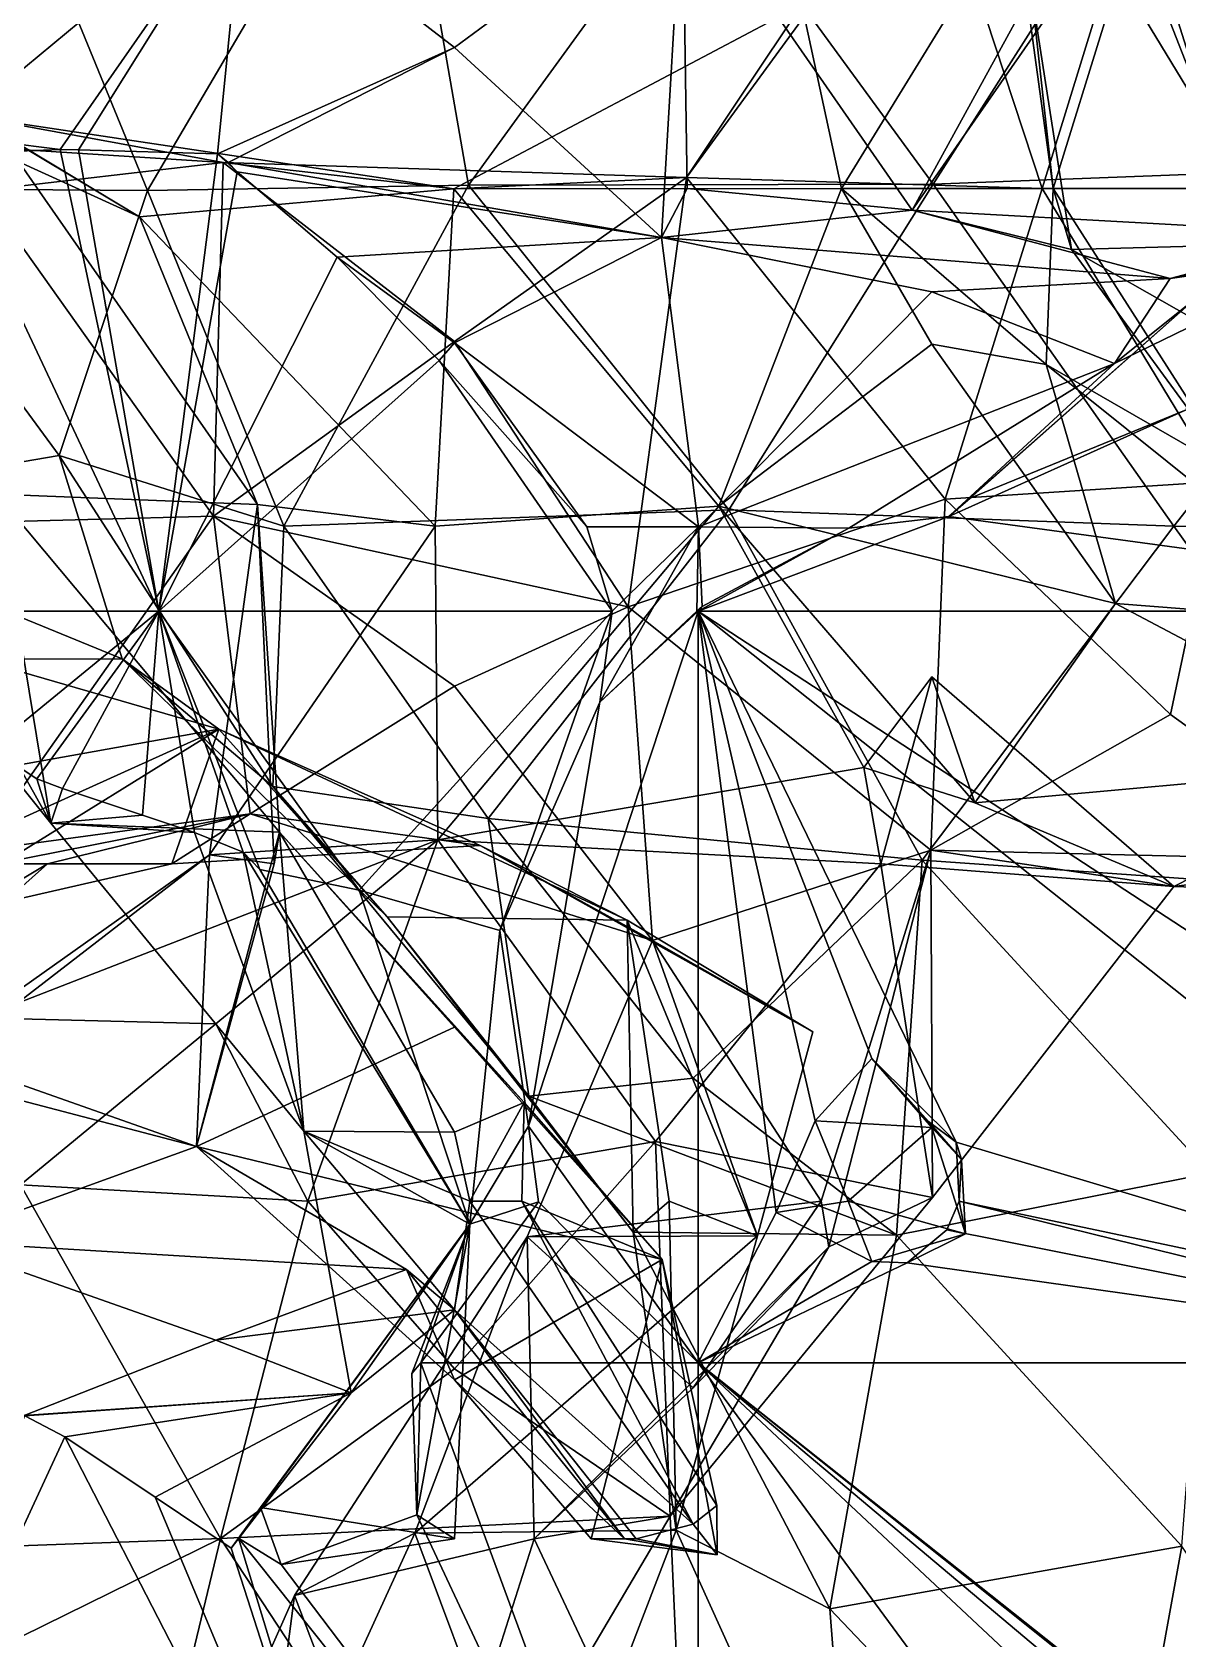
# Model space of a CAD drawing. Extents: x 290034 to 295698, y 4553723 to 4561693.
# Drawn here: x 291384.8 to 291445.3, y 4554215.5 to 4554300.3 of the extents above; entities that cross this region are included whole.
import ezdxf

# ---------------------------------------------------------------- set-up
doc = ezdxf.new("R2010")
doc.units = 0
doc.layers.add('Au_ppm_Pref_-_0_2', color=7, linetype='CONTINUOUS')

msp = doc.modelspace()

# ---------------------------------------------------------------- linework, layer by layer
at = {"layer": 'Au_ppm_Pref_-_0_2'}
for points in [[(291390.932, 4554291.958, 1762.1), (291404.043, 4554314.269, 1761.058), (291384.594, 4554307.425, 1765.147)], [(291407.88, 4554292.241, 1758.347), (291404.043, 4554314.269, 1761.058), (291390.932, 4554291.958, 1762.1)], [(291420.117, 4554309.113, 1758.231), (291404.043, 4554314.269, 1761.058), (291407.88, 4554292.241, 1758.347)], [(291425.48, 4554301.764, 1805.555), (291432.192, 4554310.189, 1799.51), (291419.387, 4554292.642, 1798.989)], [(291419.387, 4554292.642, 1798.989), (291432.192, 4554310.189, 1799.51), (291438.159, 4554292.065, 1796.42)], [(291420.117, 4554309.113, 1758.231), (291432.41, 4554292.291, 1756.925), (291443.861, 4554310.285, 1757.916)], [(291443.79, 4554310.351, 1793.534), (291438.159, 4554292.065, 1796.42), (291432.192, 4554310.189, 1799.51)], [(291432.41, 4554292.291, 1756.925), (291460.144, 4554293.353, 1757.284), (291443.861, 4554310.285, 1757.916)], [(291436.7, 4554306.928, 1810.331), (291438.738, 4554292.065, 1817.62), (291444.487, 4554310.605, 1817.485)], [(291438.738, 4554292.065, 1817.62), (291437.604, 4554302.436, 1823.373), (291444.487, 4554310.605, 1817.485)], [(291443.79, 4554310.351, 1793.534), (291449.003, 4554292.065, 1792.235), (291438.159, 4554292.065, 1796.42)], [(291438.209, 4554309.883, 1847.13), (291441.559, 4554309.448, 1848.672), (291447.136, 4554295.175, 1847.13)], [(291447.136, 4554295.175, 1847.13), (291442.931, 4554308.514, 1841.174), (291438.209, 4554309.883, 1847.13)], [(291449.003, 4554292.065, 1792.235), (291443.79, 4554310.351, 1793.534), (291450.421, 4554306.478, 1787.737)], [(291460.144, 4554293.353, 1757.284), (291467.978, 4554306.956, 1760.033), (291443.861, 4554310.285, 1757.916)], [(291396.033, 4554308.084, 1828.503), (291380.133, 4554294.897, 1829.65), (291380.877, 4554309.527, 1823.494)], [(291420.117, 4554309.113, 1758.231), (291407.88, 4554292.241, 1758.347), (291432.41, 4554292.291, 1756.925)], [(291441.559, 4554309.448, 1848.672), (291448.084, 4554304.713, 1850.496), (291447.136, 4554295.175, 1847.13)], [(291419.178, 4554308.39, 1828.201), (291407.14, 4554299.517, 1831.796), (291396.033, 4554308.084, 1828.503)], [(291418.059, 4554289.484, 1834.367), (291407.14, 4554299.517, 1831.796), (291419.178, 4554308.39, 1828.201)], [(291418.059, 4554289.484, 1834.367), (291419.178, 4554308.39, 1828.201), (291419.422, 4554292.065, 1829.312)], [(291419.178, 4554308.39, 1828.201), (291443.854, 4554308.958, 1829.692), (291431.306, 4554290.93, 1828.427)], [(291431.306, 4554290.93, 1828.427), (291419.422, 4554292.065, 1829.312), (291419.178, 4554308.39, 1828.201)], [(291431.306, 4554290.93, 1828.427), (291443.854, 4554308.958, 1829.692), (291437.604, 4554302.436, 1823.373)], [(291458.661, 4554290.939, 1841.294), (291442.931, 4554308.514, 1841.174), (291447.136, 4554295.175, 1847.13)], [(291458.661, 4554290.939, 1841.294), (291457.536, 4554306.418, 1836.406), (291442.931, 4554308.514, 1841.174)], [(291375.897, 4554292.065, 1767.069), (291390.932, 4554291.958, 1762.1), (291384.594, 4554307.425, 1765.147)], [(291396.033, 4554308.084, 1828.503), (291386.314, 4554294.135, 1832.128), (291380.133, 4554294.897, 1829.65)], [(291396.033, 4554308.084, 1828.503), (291387.291, 4554294.107, 1832.474), (291386.314, 4554294.135, 1832.128)], [(291396.033, 4554308.084, 1828.503), (291394.617, 4554293.901, 1835.066), (291387.291, 4554294.107, 1832.474)], [(291394.617, 4554293.901, 1835.066), (291396.033, 4554308.084, 1828.503), (291407.14, 4554299.517, 1831.796)], [(291427.574, 4554292.065, 1810.148), (291436.7, 4554306.928, 1810.331), (291425.48, 4554301.764, 1805.555)], [(291427.574, 4554292.065, 1810.148), (291438.738, 4554292.065, 1817.62), (291436.7, 4554306.928, 1810.331)], [(291431.306, 4554290.93, 1828.427), (291437.604, 4554302.436, 1823.373), (291439.716, 4554288.852, 1823.78)], [(291439.716, 4554288.852, 1823.78), (291437.604, 4554302.436, 1823.373), (291438.738, 4554292.065, 1817.62)], [(291407.104, 4554292.055, 1805.621), (291427.574, 4554292.065, 1810.148), (291425.48, 4554301.764, 1805.555)], [(291407.104, 4554292.055, 1805.621), (291425.48, 4554301.764, 1805.555), (291419.387, 4554292.642, 1798.989)], [(291384.131, 4554293.484, 1817.533), (291390.512, 4554290.57, 1811.197), (291374.925, 4554299.96, 1811.494)], [(291374.925, 4554299.96, 1811.494), (291390.512, 4554290.57, 1811.197), (291381.645, 4554295.861, 1805.442)], [(291395.186, 4554293.449, 1835.24), (291394.617, 4554293.901, 1835.066), (291407.14, 4554299.517, 1831.796)], [(291418.059, 4554289.484, 1834.367), (291395.186, 4554293.449, 1835.24), (291407.14, 4554299.517, 1831.796)], [(291381.645, 4554295.861, 1805.442), (291394.922, 4554293.441, 1799.319), (291369.308, 4554295.073, 1799.935)], [(291381.645, 4554295.861, 1805.442), (291390.512, 4554290.57, 1811.197), (291407.104, 4554292.055, 1805.621)], [(291381.645, 4554295.861, 1805.442), (291407.104, 4554292.055, 1805.621), (291394.922, 4554293.441, 1799.319)], [(291394.922, 4554293.441, 1799.319), (291382.183, 4554291.969, 1793.165), (291369.308, 4554295.073, 1799.935)], [(291386.314, 4554294.135, 1832.128), (291380.181, 4554293.874, 1829.932), (291380.133, 4554294.897, 1829.65)], [(291391.526, 4554269.763, 1832.474), (291379.542, 4554269.763, 1828.214), (291380.181, 4554293.874, 1829.932)], [(291391.526, 4554269.763, 1832.474), (291380.181, 4554293.874, 1829.932), (291386.314, 4554294.135, 1832.128)], [(291387.291, 4554294.107, 1832.474), (291391.526, 4554269.763, 1832.474), (291386.314, 4554294.135, 1832.128)], [(291394.617, 4554293.901, 1835.066), (291391.526, 4554269.763, 1832.474), (291387.291, 4554294.107, 1832.474)], [(291395.655, 4554292.948, 1835.376), (291391.526, 4554269.763, 1832.474), (291394.617, 4554293.901, 1835.066)], [(291395.186, 4554293.449, 1835.24), (291395.655, 4554292.948, 1835.376), (291394.617, 4554293.901, 1835.066)], [(291394.922, 4554293.441, 1799.319), (291394.415, 4554274.772, 1793.363), (291382.183, 4554291.969, 1793.165)], [(291396.741, 4554275.394, 1816.991), (291384.131, 4554293.484, 1817.533), (291382.961, 4554275.932, 1823.873)], [(291396.741, 4554275.394, 1816.991), (291390.512, 4554290.57, 1811.197), (291384.131, 4554293.484, 1817.533)], [(291400.938, 4554288.452, 1836.976), (291391.526, 4554269.763, 1832.474), (291395.655, 4554292.948, 1835.376)], [(291407.14, 4554283.992, 1796.367), (291394.415, 4554274.772, 1793.363), (291394.922, 4554293.441, 1799.319)], [(291407.104, 4554292.055, 1805.621), (291419.387, 4554292.642, 1798.989), (291394.922, 4554293.441, 1799.319)], [(291407.14, 4554283.992, 1796.367), (291394.922, 4554293.441, 1799.319), (291419.387, 4554292.642, 1798.989)], [(291418.059, 4554289.484, 1834.367), (291395.655, 4554292.948, 1835.376), (291395.186, 4554293.449, 1835.24)], [(291395.655, 4554292.948, 1835.376), (291418.059, 4554289.484, 1834.367), (291400.938, 4554288.452, 1836.976)], [(291445.109, 4554274.254, 1756.854), (291460.144, 4554293.353, 1757.284), (291432.41, 4554292.291, 1756.925)], [(291445.109, 4554274.254, 1756.854), (291470.821, 4554274.139, 1757.901), (291460.144, 4554293.353, 1757.284)], [(291375.897, 4554292.065, 1767.069), (291370.122, 4554275.207, 1770.281), (291386.269, 4554277.983, 1765.214)], [(291390.932, 4554291.958, 1762.1), (291375.897, 4554292.065, 1767.069), (291386.269, 4554277.983, 1765.214)], [(291407.104, 4554292.055, 1805.621), (291390.512, 4554290.57, 1811.197), (291406.107, 4554274.247, 1810.435)], [(291390.932, 4554291.958, 1762.1), (291398.122, 4554274.247, 1759.729), (291407.88, 4554292.241, 1758.347)], [(291421.612, 4554275.104, 1758.267), (291407.88, 4554292.241, 1758.347), (291398.122, 4554274.247, 1759.729)], [(291406.107, 4554274.247, 1810.435), (291421.086, 4554275.297, 1807.422), (291407.104, 4554292.055, 1805.621)], [(291421.086, 4554275.297, 1807.422), (291427.574, 4554292.065, 1810.148), (291407.104, 4554292.055, 1805.621)], [(291419.387, 4554292.642, 1798.989), (291416.311, 4554269.991, 1795.159), (291407.14, 4554283.992, 1796.367)], [(291421.612, 4554275.104, 1758.267), (291432.41, 4554292.291, 1756.925), (291407.88, 4554292.241, 1758.347)], [(291433.049, 4554275.669, 1797.566), (291416.311, 4554269.991, 1795.159), (291419.387, 4554292.642, 1798.989)], [(291418.059, 4554289.484, 1834.367), (291419.422, 4554292.065, 1829.312), (291431.306, 4554290.93, 1828.427)], [(291419.387, 4554292.642, 1798.989), (291438.159, 4554292.065, 1796.42), (291433.049, 4554275.669, 1797.566)], [(291421.086, 4554275.297, 1807.422), (291432.338, 4554283.845, 1808.295), (291427.574, 4554292.065, 1810.148)], [(291421.612, 4554275.104, 1758.267), (291445.109, 4554274.254, 1756.854), (291432.41, 4554292.291, 1756.925)], [(291438.375, 4554282.784, 1811.494), (291438.738, 4554292.065, 1817.62), (291427.574, 4554292.065, 1810.148)], [(291438.375, 4554282.784, 1811.494), (291427.574, 4554292.065, 1810.148), (291432.338, 4554283.845, 1808.295)], [(291433.049, 4554275.669, 1797.566), (291438.159, 4554292.065, 1796.42), (291447.542, 4554276.607, 1794.341)], [(291438.159, 4554292.065, 1796.42), (291449.003, 4554292.065, 1792.235), (291447.542, 4554276.607, 1794.341)], [(291438.375, 4554282.784, 1811.494), (291448.378, 4554277.027, 1817.098), (291438.738, 4554292.065, 1817.62)], [(291439.716, 4554288.852, 1823.78), (291438.738, 4554292.065, 1817.62), (291448.378, 4554277.027, 1817.098)], [(291458.661, 4554290.939, 1841.294), (291444.92, 4554287.317, 1834.79), (291465.208, 4554292.065, 1834.889)], [(291459.288, 4554289.379, 1828.954), (291465.208, 4554292.065, 1834.889), (291444.92, 4554287.317, 1834.79)], [(291394.415, 4554274.772, 1793.363), (291374.488, 4554274.247, 1796.102), (291382.183, 4554291.969, 1793.165)], [(291386.269, 4554277.983, 1765.214), (291398.122, 4554274.247, 1759.729), (291390.932, 4554291.958, 1762.1)], [(291396.741, 4554275.394, 1816.991), (291406.107, 4554274.247, 1810.435), (291390.512, 4554290.57, 1811.197)], [(291418.059, 4554289.484, 1834.367), (291431.306, 4554290.93, 1828.427), (291444.92, 4554287.317, 1834.79)], [(291431.306, 4554290.93, 1828.427), (291459.288, 4554289.379, 1828.954), (291444.92, 4554287.317, 1834.79)], [(291459.288, 4554289.379, 1828.954), (291431.306, 4554290.93, 1828.427), (291439.716, 4554288.852, 1823.78)], [(291458.661, 4554290.939, 1841.294), (291446.221, 4554286.227, 1845.789), (291441.979, 4554282.837, 1839.722)], [(291458.661, 4554290.939, 1841.294), (291441.979, 4554282.837, 1839.722), (291444.92, 4554287.317, 1834.79)], [(291400.938, 4554288.452, 1836.976), (291418.059, 4554289.484, 1834.367), (291407.14, 4554283.927, 1838.478)], [(291418.059, 4554289.484, 1834.367), (291420.024, 4554274.205, 1841.374), (291407.14, 4554283.927, 1838.478)], [(291432.338, 4554286.614, 1839.374), (291420.024, 4554274.205, 1841.374), (291418.059, 4554289.484, 1834.367)], [(291418.059, 4554289.484, 1834.367), (291444.92, 4554287.317, 1834.79), (291432.338, 4554286.614, 1839.374)], [(291459.288, 4554289.379, 1828.954), (291439.716, 4554288.852, 1823.78), (291458.672, 4554278.077, 1822.407)], [(291439.716, 4554288.852, 1823.78), (291448.378, 4554277.027, 1817.098), (291458.672, 4554278.077, 1822.407)], [(291406.32, 4554282.989, 1838.552), (291391.526, 4554269.763, 1832.474), (291400.938, 4554288.452, 1836.976)], [(291407.14, 4554283.927, 1838.478), (291406.32, 4554282.989, 1838.552), (291400.938, 4554288.452, 1836.976)], [(291444.92, 4554287.317, 1834.79), (291441.979, 4554282.837, 1839.722), (291432.338, 4554286.614, 1839.374)], [(291420.024, 4554274.205, 1841.374), (291432.338, 4554286.614, 1839.374), (291441.979, 4554282.837, 1839.722)], [(291446.221, 4554286.227, 1845.789), (291434.362, 4554275.727, 1847.003), (291433.227, 4554274.75, 1846.645)], [(291446.221, 4554286.227, 1845.789), (291433.227, 4554274.75, 1846.645), (291441.979, 4554282.837, 1839.722)], [(291446.221, 4554286.227, 1845.789), (291445.767, 4554280.384, 1850.501), (291434.362, 4554275.727, 1847.003)], [(291407.14, 4554283.992, 1796.367), (291416.311, 4554269.991, 1795.159), (291394.415, 4554274.772, 1793.363)], [(291406.32, 4554282.989, 1838.552), (291407.14, 4554283.927, 1838.478), (291414.126, 4554274.217, 1840.784)], [(291407.14, 4554283.927, 1838.478), (291420.024, 4554274.205, 1841.374), (291414.126, 4554274.217, 1840.784)], [(291421.086, 4554275.297, 1807.422), (291442.036, 4554270.163, 1808.284), (291432.338, 4554283.845, 1808.295)], [(291438.375, 4554282.784, 1811.494), (291432.338, 4554283.845, 1808.295), (291442.036, 4554270.163, 1808.284)], [(291415.458, 4554269.763, 1840.982), (291391.526, 4554269.763, 1832.474), (291406.32, 4554282.989, 1838.552)], [(291414.126, 4554274.217, 1840.784), (291415.458, 4554269.763, 1840.982), (291406.32, 4554282.989, 1838.552)], [(291420.024, 4554274.205, 1841.374), (291441.979, 4554282.837, 1839.722), (291427.951, 4554274.147, 1845.058)], [(291433.227, 4554274.75, 1846.645), (291427.951, 4554274.147, 1845.058), (291441.979, 4554282.837, 1839.722)], [(291438.375, 4554282.784, 1811.494), (291455.415, 4554269.12, 1811.92), (291448.378, 4554277.027, 1817.098)], [(291438.375, 4554282.784, 1811.494), (291442.036, 4554270.163, 1808.284), (291455.415, 4554269.12, 1811.92)], [(291445.767, 4554280.384, 1850.501), (291433.227, 4554274.75, 1846.645), (291434.362, 4554275.727, 1847.003)], [(291470, 4554269.763, 1857.526), (291433.227, 4554274.75, 1846.645), (291445.767, 4554280.384, 1850.501)], [(291370.122, 4554275.207, 1770.281), (291389.585, 4554267.24, 1769.919), (291386.269, 4554277.983, 1765.214)], [(291389.585, 4554267.24, 1769.919), (291397.55, 4554260.5, 1764.879), (291386.269, 4554277.983, 1765.214)], [(291386.269, 4554277.983, 1765.214), (291397.55, 4554260.5, 1764.879), (291398.122, 4554274.247, 1759.729)], [(291379.542, 4554269.763, 1828.214), (291385.83, 4554258.575, 1829.312), (291382.961, 4554275.932, 1823.873)], [(291396.741, 4554275.394, 1816.991), (291382.961, 4554275.932, 1823.873), (291397.893, 4554258.103, 1823.284)], [(291385.83, 4554258.575, 1829.312), (291397.893, 4554258.103, 1823.284), (291382.961, 4554275.932, 1823.873)], [(291444.937, 4554264.304, 1796.991), (291433.049, 4554275.669, 1797.566), (291447.542, 4554276.607, 1794.341)], [(291444.937, 4554264.304, 1796.991), (291447.542, 4554276.607, 1794.341), (291455.664, 4554256.578, 1793.641)], [(291370.122, 4554275.207, 1770.281), (291381.941, 4554267.226, 1773.518), (291389.585, 4554267.24, 1769.919)], [(291396.741, 4554275.394, 1816.991), (291397.615, 4554256.429, 1817.433), (291394.207, 4554256.897, 1811.559)], [(291396.741, 4554275.394, 1816.991), (291394.207, 4554256.897, 1811.559), (291406.107, 4554274.247, 1810.435)], [(291396.741, 4554275.394, 1816.991), (291397.893, 4554258.103, 1823.284), (291397.615, 4554256.429, 1817.433)], [(291421.612, 4554275.104, 1758.267), (291398.122, 4554274.247, 1759.729), (291408.914, 4554258.824, 1759.675)], [(291406.258, 4554257.686, 1804.882), (291421.086, 4554275.297, 1807.422), (291406.107, 4554274.247, 1810.435)], [(291428.75, 4554261.503, 1805.555), (291421.086, 4554275.297, 1807.422), (291406.258, 4554257.686, 1804.882)], [(291421.612, 4554275.104, 1758.267), (291408.914, 4554258.824, 1759.675), (291431.827, 4554256.624, 1757.943)], [(291416.311, 4554269.991, 1795.159), (291433.049, 4554275.669, 1797.566), (291432.291, 4554257.15, 1794.405)], [(291421.086, 4554275.297, 1807.422), (291428.75, 4554261.503, 1805.555), (291434.613, 4554259.646, 1805.555)], [(291421.086, 4554275.297, 1807.422), (291434.613, 4554259.646, 1805.555), (291442.036, 4554270.163, 1808.284)], [(291421.612, 4554275.104, 1758.267), (291431.827, 4554256.624, 1757.943), (291445.109, 4554274.254, 1756.854)], [(291444.937, 4554264.304, 1796.991), (291432.291, 4554257.15, 1794.405), (291433.049, 4554275.669, 1797.566)], [(291394.415, 4554274.772, 1793.363), (291381.211, 4554256.08, 1793.568), (291374.488, 4554274.247, 1796.102)], [(291394.415, 4554274.772, 1793.363), (291396.34, 4554259.063, 1787.505), (291381.211, 4554256.08, 1793.568)], [(291394.207, 4554256.897, 1811.559), (291406.258, 4554257.686, 1804.882), (291406.107, 4554274.247, 1810.435)], [(291394.415, 4554274.772, 1793.363), (291416.311, 4554269.991, 1795.159), (291407.14, 4554265.796, 1790.554)], [(291407.14, 4554265.796, 1790.554), (291396.34, 4554259.063, 1787.505), (291394.415, 4554274.772, 1793.363)], [(291397.55, 4554260.5, 1764.879), (291408.914, 4554258.824, 1759.675), (291398.122, 4554274.247, 1759.729)], [(291433.227, 4554274.75, 1846.645), (291420, 4554269.763, 1842.597), (291427.951, 4554274.147, 1845.058)], [(291470, 4554269.763, 1857.526), (291420, 4554269.763, 1842.597), (291433.227, 4554274.75, 1846.645)], [(291431.827, 4554256.624, 1757.943), (291459.161, 4554254.699, 1757.672), (291445.109, 4554274.254, 1756.854)], [(291445.109, 4554274.254, 1756.854), (291459.161, 4554254.699, 1757.672), (291470.821, 4554274.139, 1757.901)], [(291414.126, 4554274.217, 1840.784), (291420.024, 4554274.205, 1841.374), (291415.458, 4554269.763, 1840.982)], [(291415.458, 4554269.763, 1840.982), (291420.024, 4554274.205, 1841.374), (291414.807, 4554264.962, 1840.987)], [(291420.024, 4554274.205, 1841.374), (291419.925, 4554269.763, 1842.571), (291414.807, 4554264.962, 1840.987)], [(291420.024, 4554274.205, 1841.374), (291420.216, 4554270.014, 1842.667), (291419.925, 4554269.763, 1842.571)], [(291427.951, 4554274.147, 1845.058), (291420, 4554269.763, 1842.597), (291420.216, 4554270.014, 1842.667)], [(291427.951, 4554274.147, 1845.058), (291420.216, 4554270.014, 1842.667), (291420.024, 4554274.205, 1841.374)], [(291419.925, 4554269.763, 1842.571), (291420.216, 4554270.014, 1842.667), (291420, 4554269.817, 1842.598)], [(291420.216, 4554270.014, 1842.667), (291420, 4554269.763, 1842.597), (291420, 4554269.817, 1842.598)], [(291434.613, 4554259.646, 1805.555), (291457.936, 4554261.755, 1805.523), (291442.036, 4554270.163, 1808.284)], [(291442.036, 4554270.163, 1808.284), (291457.936, 4554261.755, 1805.523), (291455.415, 4554269.12, 1811.92)], [(291379.542, 4554269.763, 1828.214), (291391.526, 4554269.763, 1832.474), (291382.663, 4554262.518, 1829.441)], [(291382.663, 4554262.518, 1829.441), (291385.83, 4554258.575, 1829.312), (291379.542, 4554269.763, 1828.214)], [(291382.663, 4554262.518, 1829.441), (291391.526, 4554269.763, 1832.474), (291385.08, 4554260.914, 1830.326)], [(291385.08, 4554260.914, 1830.326), (291391.526, 4554269.763, 1832.474), (291386.444, 4554260.394, 1830.82)], [(291391.526, 4554269.763, 1832.474), (291390.667, 4554258.986, 1832.474), (291386.444, 4554260.394, 1830.82)], [(291391.526, 4554269.763, 1832.474), (291393.415, 4554258.071, 1833.551), (291390.667, 4554258.986, 1832.474)], [(291391.526, 4554269.763, 1832.474), (291396.851, 4554256.116, 1834.922), (291395.977, 4554257.031, 1834.561)], [(291391.526, 4554269.763, 1832.474), (291395.977, 4554257.031, 1834.561), (291393.415, 4554258.071, 1833.551)], [(291391.526, 4554269.763, 1832.474), (291402.096, 4554255.031, 1836.957), (291396.851, 4554256.116, 1834.922)], [(291415.458, 4554269.763, 1840.982), (291402.096, 4554255.031, 1836.957), (291391.526, 4554269.763, 1832.474)], [(291415.458, 4554269.763, 1840.982), (291409.532, 4554252.906, 1839.705), (291402.096, 4554255.031, 1836.957)], [(291416.311, 4554269.991, 1795.159), (291417.592, 4554252.381, 1787.836), (291407.14, 4554265.796, 1790.554)], [(291415.458, 4554269.763, 1840.982), (291414.807, 4554264.962, 1840.987), (291409.532, 4554252.906, 1839.705)], [(291414.807, 4554264.962, 1840.987), (291420, 4554269.763, 1842.597), (291411.036, 4554242.571, 1840.748)], [(291420, 4554269.763, 1842.597), (291420, 4554230.077, 1844.55), (291411.036, 4554242.571, 1840.748)], [(291414.807, 4554264.962, 1840.987), (291419.925, 4554269.763, 1842.571), (291420, 4554269.763, 1842.597)], [(291416.311, 4554269.991, 1795.159), (291432.291, 4554257.15, 1794.405), (291417.592, 4554252.381, 1787.836)], [(291420, 4554269.817, 1842.598), (291419.973, 4554269.793, 1842.589), (291419.925, 4554269.763, 1842.571)], [(291419.973, 4554269.793, 1842.589), (291420, 4554269.763, 1842.597), (291419.925, 4554269.763, 1842.571)], [(291420, 4554269.763, 1842.597), (291419.973, 4554269.793, 1842.589), (291420, 4554269.817, 1842.598)], [(291420, 4554269.763, 1842.597), (291426.184, 4554242.85, 1845.548), (291424.112, 4554238.014, 1845.241)], [(291420, 4554269.763, 1842.597), (291429.177, 4554246.155, 1846.173), (291426.184, 4554242.85, 1845.548)], [(291433.628, 4554241.729, 1847.561), (291420, 4554269.763, 1842.597), (291468.438, 4554231.317, 1857.231)], [(291429.177, 4554246.155, 1846.173), (291420, 4554269.763, 1842.597), (291433.628, 4554241.729, 1847.561)], [(291420, 4554269.763, 1842.597), (291424.112, 4554238.014, 1845.241), (291420, 4554230.077, 1844.55)], [(291420, 4554269.763, 1842.597), (291467.645, 4554238.655, 1856.961), (291468.438, 4554231.317, 1857.231)], [(291420, 4554269.763, 1842.597), (291470, 4554269.763, 1857.526), (291467.645, 4554238.655, 1856.961)], [(291367.857, 4554258.73, 1776.133), (291394.691, 4554263.526, 1775.884), (291381.941, 4554267.226, 1773.518)], [(291389.585, 4554267.24, 1769.919), (291381.941, 4554267.226, 1773.518), (291394.691, 4554263.526, 1775.884)], [(291389.585, 4554267.24, 1769.919), (291394.691, 4554263.526, 1775.884), (291403.586, 4554253.622, 1770.036)], [(291389.585, 4554267.24, 1769.919), (291403.586, 4554253.622, 1770.036), (291397.55, 4554260.5, 1764.879)], [(291407.14, 4554265.796, 1790.554), (291417.592, 4554252.381, 1787.836), (291396.34, 4554259.063, 1787.505)], [(291428.75, 4554261.503, 1805.555), (291429.641, 4554256.429, 1804.283), (291432.338, 4554266.297, 1802.265)], [(291428.75, 4554261.503, 1805.555), (291432.338, 4554266.297, 1802.265), (291434.613, 4554259.646, 1805.555)], [(291429.641, 4554256.429, 1804.283), (291445.112, 4554255.225, 1800.497), (291432.338, 4554266.297, 1802.265)], [(291434.613, 4554259.646, 1805.555), (291432.338, 4554266.297, 1802.265), (291445.112, 4554255.225, 1800.497)], [(291409.532, 4554252.906, 1839.705), (291414.807, 4554264.962, 1840.987), (291411.036, 4554242.571, 1840.748)], [(291455.664, 4554256.578, 1793.641), (291432.291, 4554257.15, 1794.405), (291444.937, 4554264.304, 1796.991)], [(291378.969, 4554256.429, 1780.396), (291394.691, 4554263.526, 1775.884), (291367.857, 4554258.73, 1776.133)], [(291378.969, 4554256.429, 1780.396), (291383.246, 4554256.429, 1781.182), (291394.691, 4554263.526, 1775.884)], [(291392.214, 4554256.429, 1781.797), (291394.691, 4554263.526, 1775.884), (291383.246, 4554256.429, 1781.182)], [(291392.214, 4554256.429, 1781.797), (291408.485, 4554257.393, 1781.761), (291394.691, 4554263.526, 1775.884)], [(291408.485, 4554257.393, 1781.761), (291416.244, 4554253.442, 1776.418), (291394.691, 4554263.526, 1775.884)], [(291416.244, 4554253.442, 1776.418), (291403.586, 4554253.622, 1770.036), (291394.691, 4554263.526, 1775.884)], [(291385.83, 4554258.575, 1829.312), (291382.663, 4554262.518, 1829.441), (291385.08, 4554260.914, 1830.326)], [(291457.936, 4554261.755, 1805.523), (291434.613, 4554259.646, 1805.555), (291445.112, 4554255.225, 1800.497)], [(291445.112, 4554255.225, 1800.497), (291470.009, 4554254.395, 1800.256), (291457.936, 4554261.755, 1805.523)], [(291385.08, 4554260.914, 1830.326), (291386.444, 4554260.394, 1830.82), (291385.83, 4554258.575, 1829.312)], [(291428.75, 4554261.503, 1805.555), (291406.258, 4554257.686, 1804.882), (291429.641, 4554256.429, 1804.283)], [(291386.444, 4554260.394, 1830.82), (291390.667, 4554258.986, 1832.474), (291385.83, 4554258.575, 1829.312)], [(291411.062, 4554244.158, 1763.979), (291397.55, 4554260.5, 1764.879), (291403.586, 4554253.622, 1770.036)], [(291397.55, 4554260.5, 1764.879), (291411.062, 4554244.158, 1763.979), (291408.914, 4554258.824, 1759.675)], [(291396.34, 4554259.063, 1787.505), (291376.873, 4554256.429, 1787.737), (291381.211, 4554256.08, 1793.568)], [(291396.34, 4554259.063, 1787.505), (291385.649, 4554256.429, 1783.545), (291376.873, 4554256.429, 1787.737)], [(291396.34, 4554259.063, 1787.505), (291392.214, 4554256.429, 1781.797), (291385.649, 4554256.429, 1783.545)], [(291390.667, 4554258.986, 1832.474), (291393.415, 4554258.071, 1833.551), (291385.83, 4554258.575, 1829.312)], [(291396.34, 4554259.063, 1787.505), (291408.485, 4554257.393, 1781.761), (291392.214, 4554256.429, 1781.797)], [(291396.34, 4554259.063, 1787.505), (291417.592, 4554252.381, 1787.836), (291408.485, 4554257.393, 1781.761)], [(291393.415, 4554258.071, 1833.551), (291399.182, 4554242.317, 1829.312), (291385.83, 4554258.575, 1829.312)], [(291385.83, 4554258.575, 1829.312), (291399.182, 4554242.317, 1829.312), (291397.893, 4554258.103, 1823.284)], [(291419.739, 4554245.11, 1760.206), (291431.827, 4554256.624, 1757.943), (291408.914, 4554258.824, 1759.675)], [(291411.062, 4554244.158, 1763.979), (291419.739, 4554245.11, 1760.206), (291408.914, 4554258.824, 1759.675)], [(291382.063, 4554248.299, 1805.555), (291406.258, 4554257.686, 1804.882), (291394.207, 4554256.897, 1811.559)], [(291382.063, 4554248.299, 1805.555), (291394.54, 4554247.978, 1802.433), (291406.258, 4554257.686, 1804.882)], [(291393.415, 4554258.071, 1833.551), (291395.977, 4554257.031, 1834.561), (291399.182, 4554242.317, 1829.312)], [(291397.893, 4554258.103, 1823.284), (291407.14, 4554247.81, 1820.307), (291393.517, 4554241.505, 1819.144)], [(291397.893, 4554258.103, 1823.284), (291393.517, 4554241.505, 1819.144), (291397.615, 4554256.429, 1817.433)], [(291394.54, 4554247.978, 1802.433), (291399.386, 4554238.611, 1803.27), (291406.258, 4554257.686, 1804.882)], [(291399.182, 4554242.317, 1829.312), (291407.14, 4554242.259, 1824.589), (291397.893, 4554258.103, 1823.284)], [(291397.893, 4554258.103, 1823.284), (291407.14, 4554242.259, 1824.589), (291410.822, 4554243.819, 1823.373)], [(291397.893, 4554258.103, 1823.284), (291410.822, 4554243.819, 1823.373), (291407.14, 4554247.81, 1820.307)], [(291399.386, 4554238.611, 1803.27), (291417.741, 4554241.766, 1803.561), (291406.258, 4554257.686, 1804.882)], [(291406.258, 4554257.686, 1804.882), (291417.741, 4554241.766, 1803.561), (291429.641, 4554256.429, 1804.283)], [(291417.592, 4554252.381, 1787.836), (291426.057, 4554247.547, 1781.797), (291408.485, 4554257.393, 1781.761)], [(291426.057, 4554247.547, 1781.797), (291416.244, 4554253.442, 1776.418), (291408.485, 4554257.393, 1781.761)], [(291376.873, 4554256.429, 1787.737), (291385.649, 4554256.429, 1783.545), (291381.941, 4554254.214, 1782.536)], [(291382.063, 4554248.299, 1805.555), (291394.207, 4554256.897, 1811.559), (291380.274, 4554246.169, 1811.307)], [(291394.207, 4554256.897, 1811.559), (291393.517, 4554241.505, 1819.144), (291380.274, 4554246.169, 1811.307)], [(291385.649, 4554256.429, 1783.545), (291383.37, 4554254.408, 1781.797), (291381.941, 4554254.214, 1782.536)], [(291392.214, 4554256.429, 1781.797), (291383.246, 4554256.429, 1781.182), (291383.37, 4554254.408, 1781.797)], [(291385.649, 4554256.429, 1783.545), (291392.214, 4554256.429, 1781.797), (291383.37, 4554254.408, 1781.797)], [(291394.207, 4554256.897, 1811.559), (291397.615, 4554256.429, 1817.433), (291393.517, 4554241.505, 1819.144)], [(291407.952, 4554237.396, 1835.406), (291395.977, 4554257.031, 1834.561), (291396.851, 4554256.116, 1834.922)], [(291395.977, 4554257.031, 1834.561), (291407.952, 4554237.396, 1835.406), (291399.182, 4554242.317, 1829.312)], [(291432.291, 4554257.15, 1794.405), (291426.498, 4554238.611, 1790.49), (291417.592, 4554252.381, 1787.836)], [(291432.38, 4554238.819, 1799.607), (291429.641, 4554256.429, 1804.283), (291417.741, 4554241.766, 1803.561)], [(291431.827, 4554256.624, 1757.943), (291419.739, 4554245.11, 1760.206), (291430.47, 4554236.826, 1762.797)], [(291426.897, 4554236.214, 1793.676), (291426.498, 4554238.611, 1790.49), (291432.291, 4554257.15, 1794.405)], [(291432.291, 4554257.15, 1794.405), (291432.38, 4554238.819, 1799.607), (291426.897, 4554236.214, 1793.676)], [(291429.641, 4554256.429, 1804.283), (291432.38, 4554238.819, 1799.607), (291445.112, 4554255.225, 1800.497)], [(291431.827, 4554256.624, 1757.943), (291430.47, 4554236.826, 1762.797), (291447.029, 4554240.099, 1759.522)], [(291431.827, 4554256.624, 1757.943), (291447.029, 4554240.099, 1759.522), (291459.161, 4554254.699, 1757.672)], [(291432.291, 4554257.15, 1794.405), (291445.112, 4554255.225, 1800.497), (291432.38, 4554238.819, 1799.607)], [(291445.112, 4554255.225, 1800.497), (291432.291, 4554257.15, 1794.405), (291455.664, 4554256.578, 1793.641)], [(291445.112, 4554255.225, 1800.497), (291455.664, 4554256.578, 1793.641), (291470.009, 4554254.395, 1800.256)], [(291407.952, 4554237.396, 1835.406), (291396.851, 4554256.116, 1834.922), (291402.096, 4554255.031, 1836.957)], [(291409.532, 4554252.906, 1839.705), (291407.952, 4554237.396, 1835.406), (291402.096, 4554255.031, 1836.957)], [(291411.062, 4554244.158, 1763.979), (291403.586, 4554253.622, 1770.036), (291416.562, 4554236.99, 1769.701)], [(291416.562, 4554236.99, 1769.701), (291403.586, 4554253.622, 1770.036), (291416.244, 4554253.442, 1776.418)], [(291426.057, 4554247.547, 1781.797), (291423.135, 4554236.785, 1782.09), (291416.244, 4554253.442, 1776.418)], [(291423.135, 4554236.785, 1782.09), (291418.47, 4554238.611, 1775.858), (291416.244, 4554253.442, 1776.418)], [(291416.562, 4554236.99, 1769.701), (291416.244, 4554253.442, 1776.418), (291418.47, 4554238.611, 1775.858)], [(291407.952, 4554237.396, 1835.406), (291409.532, 4554252.906, 1839.705), (291411.036, 4554242.571, 1840.748)], [(291426.498, 4554238.611, 1790.49), (291410.973, 4554236.743, 1787.737), (291417.592, 4554252.381, 1787.836)], [(291423.135, 4554236.785, 1782.09), (291417.592, 4554252.381, 1787.836), (291410.973, 4554236.743, 1787.737)], [(291426.057, 4554247.547, 1781.797), (291417.592, 4554252.381, 1787.836), (291423.135, 4554236.785, 1782.09)], [(291394.54, 4554247.978, 1802.433), (291382.063, 4554248.299, 1805.555), (291384.231, 4554239.479, 1799.28)], [(291399.386, 4554238.611, 1803.27), (291394.54, 4554247.978, 1802.433), (291384.231, 4554239.479, 1799.28)], [(291407.14, 4554247.81, 1820.307), (291418.102, 4554235.533, 1819.231), (291393.517, 4554241.505, 1819.144)], [(291410.822, 4554243.819, 1823.373), (291418.102, 4554235.533, 1819.231), (291407.14, 4554247.81, 1820.307)], [(291379.698, 4554236.498, 1823.179), (291372.311, 4554247.067, 1816.014), (291393.517, 4554241.505, 1819.144)], [(291372.311, 4554247.067, 1816.014), (291380.274, 4554246.169, 1811.307), (291393.517, 4554241.505, 1819.144)], [(291426.184, 4554242.85, 1845.548), (291429.177, 4554246.155, 1846.173), (291432.338, 4554242.499, 1845.834)], [(291432.158, 4554242.822, 1847.121), (291429.177, 4554246.155, 1846.173), (291433.628, 4554241.729, 1847.561)], [(291429.177, 4554246.155, 1846.173), (291432.158, 4554242.822, 1847.121), (291432.338, 4554242.499, 1845.834)], [(291419.739, 4554245.11, 1760.206), (291411.062, 4554244.158, 1763.979), (291430.47, 4554236.826, 1762.797)], [(291407.14, 4554242.259, 1824.589), (291407.953, 4554238.611, 1823.756), (291410.822, 4554243.819, 1823.373)], [(291407.953, 4554238.611, 1823.756), (291410.691, 4554238.611, 1823.373), (291410.822, 4554243.819, 1823.373)], [(291410.691, 4554238.611, 1823.373), (291418.102, 4554235.533, 1819.231), (291410.822, 4554243.819, 1823.373)], [(291411.062, 4554244.158, 1763.979), (291416.562, 4554236.99, 1769.701), (291430.47, 4554236.826, 1762.797)], [(291407.952, 4554237.396, 1835.406), (291401.688, 4554228.502, 1829.312), (291399.182, 4554242.317, 1829.312)], [(291407.953, 4554238.611, 1823.756), (291407.14, 4554242.259, 1824.589), (291399.182, 4554242.317, 1829.312)], [(291399.182, 4554242.317, 1829.312), (291401.688, 4554228.502, 1829.312), (291407.14, 4554232.883, 1825.282)], [(291399.182, 4554242.317, 1829.312), (291407.14, 4554232.883, 1825.282), (291407.953, 4554238.611, 1823.756)], [(291407.952, 4554237.396, 1835.406), (291411.036, 4554242.571, 1840.748), (291411.564, 4554238.586, 1841.071)], [(291411.036, 4554242.571, 1840.748), (291420, 4554230.077, 1844.55), (291411.564, 4554238.586, 1841.071)], [(291424.112, 4554238.014, 1845.241), (291426.184, 4554242.85, 1845.548), (291427.927, 4554238.611, 1845.051)], [(291427.927, 4554238.611, 1845.051), (291426.184, 4554242.85, 1845.548), (291432.338, 4554242.499, 1845.834)], [(291432.338, 4554242.499, 1845.834), (291434.107, 4554236.89, 1847.323), (291427.927, 4554238.611, 1845.051)], [(291432.158, 4554242.822, 1847.121), (291433.902, 4554240.823, 1847.13), (291432.338, 4554242.499, 1845.834)], [(291433.628, 4554241.729, 1847.561), (291433.902, 4554240.823, 1847.13), (291432.158, 4554242.822, 1847.121)], [(291432.338, 4554242.499, 1845.834), (291433.902, 4554240.823, 1847.13), (291434.107, 4554236.89, 1847.323)], [(291379.698, 4554236.498, 1823.179), (291393.517, 4554241.505, 1819.144), (291404.597, 4554235.015, 1823.373)], [(291404.597, 4554235.015, 1823.373), (291393.517, 4554241.505, 1819.144), (291407.14, 4554229.179, 1820.229)], [(291418.102, 4554235.533, 1819.231), (291407.14, 4554229.179, 1820.229), (291393.517, 4554241.505, 1819.144)], [(291399.386, 4554238.611, 1803.27), (291407.14, 4554229.759, 1802.566), (291417.741, 4554241.766, 1803.561)], [(291418.53, 4554221.993, 1799.069), (291417.741, 4554241.766, 1803.561), (291407.14, 4554229.759, 1802.566)], [(291418.53, 4554221.993, 1799.069), (291432.38, 4554238.819, 1799.607), (291417.741, 4554241.766, 1803.561)], [(291433.772, 4554238.614, 1847.752), (291433.628, 4554241.729, 1847.561), (291468.438, 4554231.317, 1857.231)], [(291433.772, 4554238.614, 1847.752), (291433.902, 4554240.823, 1847.13), (291433.628, 4554241.729, 1847.561)], [(291433.772, 4554238.614, 1847.752), (291434.107, 4554236.89, 1847.323), (291433.902, 4554240.823, 1847.13)], [(291394.774, 4554220.811, 1798.489), (291384.231, 4554239.479, 1799.28), (291366.782, 4554219.788, 1798.59)], [(291399.386, 4554238.611, 1803.27), (291384.231, 4554239.479, 1799.28), (291394.774, 4554220.811, 1798.489)], [(291445.543, 4554220.404, 1764.326), (291447.029, 4554240.099, 1759.522), (291430.47, 4554236.826, 1762.797)], [(291426.897, 4554236.214, 1793.676), (291432.38, 4554238.819, 1799.607), (291418.53, 4554221.993, 1799.069)], [(291399.386, 4554238.611, 1803.27), (291394.774, 4554220.811, 1798.489), (291407.14, 4554229.759, 1802.566)], [(291411.564, 4554238.586, 1841.071), (291420, 4554230.077, 1844.55), (291405.352, 4554230.077, 1838.959)], [(291405.352, 4554230.077, 1838.959), (291407.952, 4554237.396, 1835.406), (291411.564, 4554238.586, 1841.071)], [(291419.739, 4554221.575, 1823.633), (291407.953, 4554238.611, 1823.756), (291407.14, 4554232.883, 1825.282)], [(291419.739, 4554221.575, 1823.633), (291410.691, 4554238.611, 1823.373), (291407.953, 4554238.611, 1823.756)], [(291419.739, 4554221.575, 1823.633), (291420.978, 4554222.546, 1823.373), (291410.691, 4554238.611, 1823.373)], [(291420.978, 4554222.546, 1823.373), (291418.102, 4554235.533, 1819.231), (291410.691, 4554238.611, 1823.373)], [(291426.498, 4554238.611, 1790.49), (291419.739, 4554228.773, 1790.397), (291410.973, 4554236.743, 1787.737)], [(291416.562, 4554236.99, 1769.701), (291418.47, 4554238.611, 1775.858), (291418.84, 4554221.245, 1775.878)], [(291423.135, 4554236.785, 1782.09), (291418.84, 4554221.245, 1775.878), (291418.47, 4554238.611, 1775.858)], [(291426.897, 4554236.214, 1793.676), (291419.739, 4554228.773, 1790.397), (291426.498, 4554238.611, 1790.49)], [(291424.112, 4554238.014, 1845.241), (291429.176, 4554235.429, 1846.7), (291420, 4554230.077, 1844.55)], [(291429.176, 4554235.429, 1846.7), (291424.112, 4554238.014, 1845.241), (291427.927, 4554238.611, 1845.051)], [(291434.107, 4554236.89, 1847.323), (291429.176, 4554235.429, 1846.7), (291427.927, 4554238.611, 1845.051)], [(291433.138, 4554237.107, 1847.66), (291433.772, 4554238.614, 1847.752), (291468.447, 4554230.077, 1857.294)], [(291433.138, 4554237.107, 1847.66), (291434.107, 4554236.89, 1847.323), (291433.772, 4554238.614, 1847.752)], [(291433.772, 4554238.614, 1847.752), (291468.438, 4554231.317, 1857.231), (291468.447, 4554230.077, 1857.294)], [(291407.952, 4554237.396, 1835.406), (291395.735, 4554220.831, 1834.11), (291395.353, 4554220.295, 1833.826)], [(291407.952, 4554237.396, 1835.406), (291395.353, 4554220.295, 1833.826), (291401.688, 4554228.502, 1829.312)], [(291407.952, 4554237.396, 1835.406), (291396.895, 4554222.442, 1834.757), (291395.735, 4554220.831, 1834.11)], [(291396.895, 4554222.442, 1834.757), (291407.952, 4554237.396, 1835.406), (291407.14, 4554220.793, 1835.251)], [(291407.952, 4554237.396, 1835.406), (291405.352, 4554230.077, 1838.959), (291404.891, 4554229.523, 1838.712)], [(291407.952, 4554237.396, 1835.406), (291404.891, 4554229.523, 1838.712), (291405.147, 4554222.054, 1837.858)], [(291407.952, 4554237.396, 1835.406), (291405.147, 4554222.054, 1837.858), (291407.14, 4554220.793, 1835.251)], [(291430.47, 4554236.826, 1762.797), (291416.562, 4554236.99, 1769.701), (291426.95, 4554217.1, 1768.661)], [(291426.95, 4554217.1, 1768.661), (291416.562, 4554236.99, 1769.701), (291418.84, 4554221.245, 1775.878)], [(291431.044, 4554235.367, 1847.195), (291433.138, 4554237.107, 1847.66), (291468.447, 4554230.077, 1857.294)], [(291433.138, 4554237.107, 1847.66), (291431.044, 4554235.367, 1847.195), (291434.107, 4554236.89, 1847.323)], [(291379.698, 4554236.498, 1823.179), (291394.54, 4554231.275, 1826.867), (291384.424, 4554227.307, 1830.313)], [(291379.698, 4554236.498, 1823.179), (291404.597, 4554235.015, 1823.373), (291394.54, 4554231.275, 1826.867)], [(291411.35, 4554220.793, 1792.577), (291398.682, 4554217.808, 1787.737), (291410.973, 4554236.743, 1787.737)], [(291410.973, 4554236.743, 1787.737), (291398.682, 4554217.808, 1787.737), (291405.051, 4554221.089, 1781.95)], [(291423.135, 4554236.785, 1782.09), (291410.973, 4554236.743, 1787.737), (291405.051, 4554221.089, 1781.95)], [(291405.051, 4554221.089, 1781.95), (291418.84, 4554221.245, 1775.878), (291423.135, 4554236.785, 1782.09)], [(291419.739, 4554228.773, 1790.397), (291411.35, 4554220.793, 1792.577), (291410.973, 4554236.743, 1787.737)], [(291426.897, 4554236.214, 1793.676), (291418.53, 4554221.993, 1799.069), (291411.35, 4554220.793, 1792.577)], [(291419.739, 4554228.773, 1790.397), (291426.897, 4554236.214, 1793.676), (291411.35, 4554220.793, 1792.577)], [(291430.47, 4554236.826, 1762.797), (291426.95, 4554217.1, 1768.661), (291445.543, 4554220.404, 1764.326)], [(291434.107, 4554236.89, 1847.323), (291431.044, 4554235.367, 1847.195), (291429.176, 4554235.429, 1846.7)], [(291414.348, 4554220.793, 1820.831), (291407.14, 4554229.179, 1820.229), (291418.102, 4554235.533, 1819.231)], [(291418.102, 4554235.533, 1819.231), (291421.005, 4554219.957, 1823.12), (291414.348, 4554220.793, 1820.831)], [(291420.978, 4554222.546, 1823.373), (291421.005, 4554219.957, 1823.12), (291418.102, 4554235.533, 1819.231)], [(291429.176, 4554235.429, 1846.7), (291431.044, 4554235.367, 1847.195), (291420, 4554230.077, 1844.55)], [(291431.044, 4554235.367, 1847.195), (291468.447, 4554230.077, 1857.294), (291420, 4554230.077, 1844.55)], [(291394.54, 4554231.275, 1826.867), (291404.597, 4554235.015, 1823.373), (291407.14, 4554232.883, 1825.282)], [(291416.112, 4554220.793, 1823.373), (291407.14, 4554232.883, 1825.282), (291404.597, 4554235.015, 1823.373)], [(291416.112, 4554220.793, 1823.373), (291404.597, 4554235.015, 1823.373), (291407.14, 4554229.179, 1820.229)], [(291394.54, 4554231.275, 1826.867), (291407.14, 4554232.883, 1825.282), (291401.688, 4554228.502, 1829.312)], [(291419.739, 4554221.575, 1823.633), (291407.14, 4554232.883, 1825.282), (291416.72, 4554220.793, 1824.796)], [(291416.112, 4554220.793, 1823.373), (291416.72, 4554220.793, 1824.796), (291407.14, 4554232.883, 1825.282)], [(291384.424, 4554227.307, 1830.313), (291394.54, 4554231.275, 1826.867), (291401.688, 4554228.502, 1829.312)], [(291418.53, 4554221.993, 1799.069), (291407.14, 4554229.759, 1802.566), (291394.774, 4554220.811, 1798.489)], [(291405.352, 4554230.077, 1838.959), (291405.147, 4554222.054, 1837.858), (291404.891, 4554229.523, 1838.712)], [(291405.352, 4554230.077, 1838.959), (291420, 4554190.392, 1839.493), (291405.147, 4554222.054, 1837.858)], [(291405.352, 4554230.077, 1838.959), (291420, 4554230.077, 1844.55), (291420, 4554190.392, 1839.493)], [(291451.439, 4554200.644, 1849.519), (291449.222, 4554190.392, 1847.598), (291420, 4554230.077, 1844.55)], [(291420, 4554190.392, 1839.493), (291420, 4554230.077, 1844.55), (291449.222, 4554190.392, 1847.598)], [(291452.064, 4554203.137, 1850.01), (291451.439, 4554200.644, 1849.519), (291420, 4554230.077, 1844.55)], [(291452.464, 4554204.143, 1850.25), (291452.064, 4554203.137, 1850.01), (291420, 4554230.077, 1844.55)], [(291452.698, 4554204.125, 1850.312), (291452.464, 4554204.143, 1850.25), (291420, 4554230.077, 1844.55)], [(291468.447, 4554230.077, 1857.294), (291452.698, 4554204.125, 1850.312), (291420, 4554230.077, 1844.55)], [(291401.688, 4554228.502, 1829.312), (291384.447, 4554227.288, 1830.322), (291384.424, 4554227.307, 1830.313)], [(291401.688, 4554228.502, 1829.312), (291386.561, 4554226.181, 1830.869), (291384.447, 4554227.288, 1830.322)], [(291401.688, 4554228.502, 1829.312), (291391.334, 4554222.986, 1832.474), (291386.561, 4554226.181, 1830.869)], [(291401.688, 4554228.502, 1829.312), (291395.353, 4554220.295, 1833.826), (291391.334, 4554222.986, 1832.474)], [(291416.112, 4554220.793, 1823.373), (291407.14, 4554229.179, 1820.229), (291414.348, 4554220.793, 1820.831)], [(291370, 4554190.392, 1816.123), (291384.447, 4554227.288, 1830.322), (291386.561, 4554226.181, 1830.869)], [(291404.984, 4554190.392, 1832.474), (291370, 4554190.392, 1816.123), (291386.561, 4554226.181, 1830.869)], [(291404.984, 4554190.392, 1832.474), (291386.561, 4554226.181, 1830.869), (291391.334, 4554222.986, 1832.474)], [(291395.353, 4554220.295, 1833.826), (291404.984, 4554190.392, 1832.474), (291391.334, 4554222.986, 1832.474)], [(291420.978, 4554222.546, 1823.373), (291419.739, 4554221.575, 1823.633), (291421.005, 4554219.957, 1823.12)], [(291406.932, 4554202.351, 1798.596), (291418.53, 4554221.993, 1799.069), (291394.774, 4554220.811, 1798.489)], [(291396.895, 4554222.442, 1834.757), (291397.985, 4554219.435, 1834.791), (291395.735, 4554220.831, 1834.11)], [(291396.895, 4554222.442, 1834.757), (291407.14, 4554220.793, 1835.251), (291397.985, 4554219.435, 1834.791)], [(291405.147, 4554222.054, 1837.858), (291420, 4554190.392, 1839.493), (291397.985, 4554219.435, 1834.791)], [(291407.14, 4554220.793, 1835.251), (291405.147, 4554222.054, 1837.858), (291397.985, 4554219.435, 1834.791)], [(291418.53, 4554221.993, 1799.069), (291406.932, 4554202.351, 1798.596), (291419.337, 4554203.813, 1793.999)], [(291419.337, 4554203.813, 1793.999), (291411.35, 4554220.793, 1792.577), (291418.53, 4554221.993, 1799.069)], [(291381.941, 4554214.491, 1795.777), (291394.774, 4554220.811, 1798.489), (291366.782, 4554219.788, 1798.59)], [(291390.487, 4554202.975, 1795.587), (291394.774, 4554220.811, 1798.489), (291381.941, 4554214.491, 1795.777)], [(291406.932, 4554202.351, 1798.596), (291394.774, 4554220.811, 1798.489), (291390.487, 4554202.975, 1795.587)], [(291395.735, 4554220.831, 1834.11), (291404.984, 4554190.392, 1832.474), (291395.353, 4554220.295, 1833.826)], [(291420, 4554190.392, 1839.493), (291404.984, 4554190.392, 1832.474), (291395.735, 4554220.831, 1834.11)], [(291397.985, 4554219.435, 1834.791), (291420, 4554190.392, 1839.493), (291395.735, 4554220.831, 1834.11)], [(291398.682, 4554217.808, 1787.737), (291396.752, 4554202.975, 1782.523), (291405.051, 4554221.089, 1781.95)], [(291411.811, 4554202.975, 1778.06), (291405.051, 4554221.089, 1781.95), (291396.752, 4554202.975, 1782.523)], [(291405.051, 4554221.089, 1781.95), (291411.811, 4554202.975, 1778.06), (291418.84, 4554221.245, 1775.878)], [(291428.231, 4554200.532, 1774.947), (291418.84, 4554221.245, 1775.878), (291411.811, 4554202.975, 1778.06)], [(291421.005, 4554219.957, 1823.12), (291419.739, 4554221.575, 1823.633), (291416.72, 4554220.793, 1824.796)], [(291428.231, 4554200.532, 1774.947), (291426.95, 4554217.1, 1768.661), (291418.84, 4554221.245, 1775.878)], [(291411.35, 4554220.793, 1792.577), (291405.059, 4554201.051, 1788.641), (291398.682, 4554217.808, 1787.737)], [(291419.337, 4554203.813, 1793.999), (291405.059, 4554201.051, 1788.641), (291411.35, 4554220.793, 1792.577)], [(291416.112, 4554220.793, 1823.373), (291414.348, 4554220.793, 1820.831), (291421.005, 4554219.957, 1823.12)], [(291421.005, 4554219.957, 1823.12), (291416.72, 4554220.793, 1824.796), (291416.112, 4554220.793, 1823.373)], [(291426.95, 4554217.1, 1768.661), (291442.052, 4554201.235, 1769.235), (291445.543, 4554220.404, 1764.326)], [(291445.543, 4554220.404, 1764.326), (291442.052, 4554201.235, 1769.235), (291457.171, 4554203.007, 1763.024)], [(291405.059, 4554201.051, 1788.641), (291392.113, 4554202.975, 1787.737), (291398.682, 4554217.808, 1787.737)], [(291398.682, 4554217.808, 1787.737), (291392.113, 4554202.975, 1787.737), (291396.752, 4554202.975, 1782.523)], [(291428.231, 4554200.532, 1774.947), (291442.052, 4554201.235, 1769.235), (291426.95, 4554217.1, 1768.661)]]:
    msp.add_3dface(points, dxfattribs=at)

doc.saveas('drawing.dxf')
